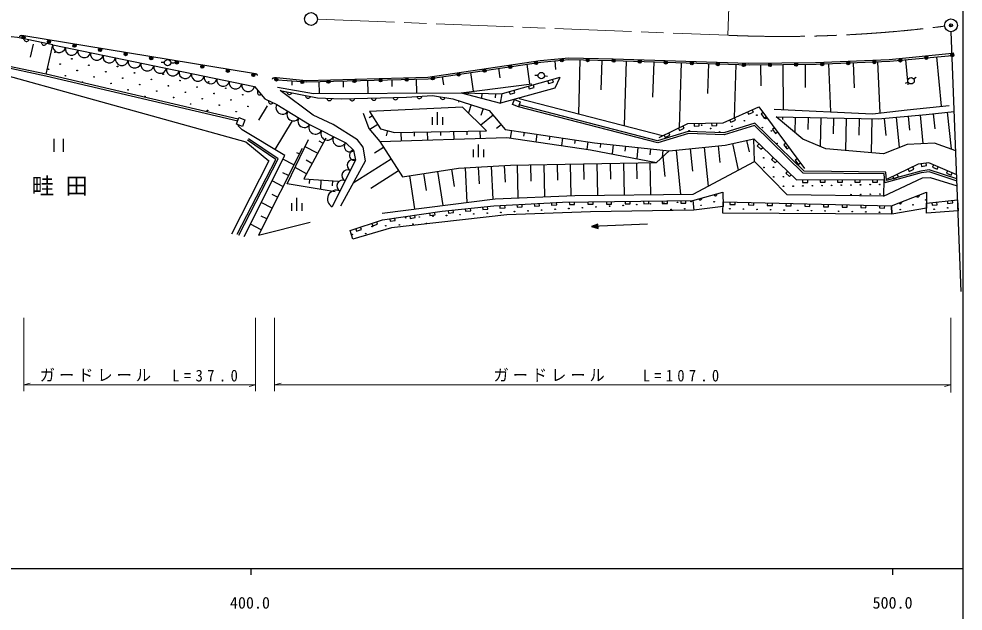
# Model space of a CAD drawing. Units: millimetres, scale not verified. Extents: x 40000 to 680000, y 20000 to 380000.
# Drawn here: x 431830 to 579000, y 198357 to 290679 of the extents above; entities that cross this region are included whole.
import ezdxf
from ezdxf.enums import TextEntityAlignment as Align

# ---------------------------------------------------------------- set-up
doc = ezdxf.new("R2010")
doc.units = ezdxf.units.MM
doc.header["$LTSCALE"] = 1000
doc.header["$PDMODE"] = 32
doc.header["$PDSIZE"] = 500
doc.linetypes.add('CHAIN', pattern=[18.5, 12, -1.5, 3.5, -1.5])
for name, color, linetype, lineweight in [('M-BGD', 7, 'Continuous', 25), ('M-BMK', 2, 'CHAIN', 13), ('M-BMK-SRVR', 3, 'Continuous', 25), ('M-STR-HTXT', 7, 'Continuous', 13), ('M-TTL-BAND', 7, 'Continuous', 25)]:
    doc.layers.add(name, color=color, linetype=linetype, lineweight=lineweight)
doc.layers.add('M-BMK-HTXT', color=7, linetype='Continuous')
doc.layers.add('M-OTRS', color=6, linetype='Continuous')
doc.styles.add('ＭＳ ゴシック', font='')
doc.styles.get('ＭＳ ゴシック').set_extended_font_data('MS Gothic')

msp = doc.modelspace()

# ---------------------------------------------------------------- linework, layer by layer
at = {"layer": 'M-BGD'}
for p, q in [((432589, 288044), (432293, 288093)), ((468417, 282179), (432589, 288044)), ((434048, 286719), (433586, 284700)), ((436086, 282063), (437113, 286632)), ((437113, 286632), (468552, 280145)), ((513085, 284145), (495585, 281546)), ((517555, 284578), (513085, 284145)), ((515353, 284151), (515476, 282776)), ((524453, 284412), (517555, 284578)), ((519245, 284308), (519052, 275890)), ((522664, 284230), (522558, 279619)), ((545519, 283712), (524453, 284412)), ((526507, 284123), (526191, 274040)), ((567485, 284278), (555987, 283845)), ((577277, 285282), (567485, 284278)), ((570009, 284299), (570371, 280422)), ((574862, 284752), (575581, 277059)), ((577576, 285312), (577277, 285282)), ((454511, 283870), (454012, 283884)), ((455510, 283830), (456010, 283804)), ((506592, 282980), (506815, 281474)), ((510977, 283630), (511436, 280529)), ((530774, 283990), (530601, 278466)), ((535041, 283856), (534723, 273711)), ((539308, 283722), (539163, 279067)), ((543576, 283588), (543314, 275241)), ((555987, 283845), (545519, 283712)), ((547440, 283535), (547465, 280232)), ((550902, 283561), (550956, 276531)), ((554364, 283587), (554392, 279980)), ((558010, 283679), (558317, 276196)), ((561839, 283836), (562000, 279929)), ((565668, 283994), (565996, 276021)), ((468713, 282130), (468417, 282179)), ((471986, 281479), (471687, 281507)), ((476618, 281046), (471986, 281479)), ((495585, 281546), (476618, 281046)), ((486154, 281102), (486208, 279084)), ((489945, 281204), (489973, 280155)), ((493736, 281307), (493795, 279126)), ((497823, 281682), (498011, 280416)), ((502208, 282331), (502641, 279404)), ((516134, 281516), (507162, 278996)), ((512750, 281837), (512250, 281837)), ((513748, 281793), (514247, 281749)), ((571292, 281320), (571699, 281611)), ((474395, 281004), (474349, 280336)), ((478572, 280897), (478622, 279042)), ((482363, 281000), (482389, 280031)), ((570432, 280817), (569980, 280605)), ((500769, 279165), (506910, 277534)), ((500769, 279165), (507162, 278996)), ((501834, 279137), (501831, 279010)), ((503965, 279080), (503945, 278321)), ((506096, 279024), (506079, 278392)), ((509783, 278290), (532162, 272494)), ((470511, 277141), (469162, 274908)), ((472037, 277337), (477121, 274238)), ((500425, 277903), (500361, 277699)), ((502298, 277309), (501887, 276011)), ((504171, 276715), (503815, 275593)), ((486922, 275579), (486408, 275260)), ((496236, 275342), (496236, 274142)), ((497036, 276142), (497036, 274142)), ((497836, 275342), (497836, 274142)), ((505730, 275668), (503839, 274098)), ((550855, 275380), (550847, 274983)), ((552843, 275340), (552795, 272955)), ((554832, 275299), (554794, 273459)), ((556820, 275259), (556729, 270797)), ((558808, 275218), (558758, 272773)), ((568569, 275340), (569013, 270616)), ((570437, 275516), (570643, 273332)), ((572306, 275692), (572725, 271236)), ((574336, 275892), (574576, 273557)), ((576527, 276118), (577116, 270397)), ((474401, 274792), (471703, 270324)), ((477121, 274238), (482785, 271382)), ((487764, 274222), (486511, 273445)), ((506976, 274167), (506255, 273568)), ((560796, 275178), (560694, 270152)), ((562784, 275137), (562732, 272556)), ((564772, 275097), (564665, 269799)), ((566701, 275165), (566949, 272522)), ((489271, 273256), (489051, 272426)), ((491382, 272989), (491407, 271674)), ((493432, 273029), (493444, 272383)), ((495482, 273069), (495506, 271801)), ((497532, 273109), (497544, 272486)), ((499582, 273148), (499606, 271927)), ((501632, 273188), (501643, 272589)), ((503682, 273228), (503705, 272053)), ((508594, 273270), (508422, 272101)), ((510583, 272978), (510497, 272395)), ((512572, 272686), (512401, 271521)), ((514561, 272394), (514476, 271813)), ((437254, 271960), (437254, 269960)), ((438774, 269960), (438774, 271960)), ((479227, 271311), (478620, 271638)), ((482785, 271382), (483995, 270220)), ((503437, 271098), (503437, 269098)), ((516551, 272102), (516380, 270941)), ((518540, 271810), (518455, 271231)), ((520529, 271518), (520360, 270361)), ((522495, 271265), (522425, 270635)), ((524436, 271053), (524280, 269633)), ((526377, 270840), (526290, 270051)), ((540827, 270877), (541091, 268293)), ((543033, 271239), (543964, 267102)), ((545256, 271739), (545653, 269978)), ((475961, 270458), (469182, 256976)), ((475538, 269616), (475165, 269803)), ((478370, 269720), (476447, 270757)), ((483995, 270220), (484286, 268671)), ((488685, 270655), (487251, 269741)), ((502637, 270298), (502637, 269098)), ((504237, 270298), (504237, 269098)), ((528318, 270627), (528127, 268892)), ((530259, 270414), (530155, 269468)), ((532200, 270201), (532078, 269087)), ((534264, 270206), (534967, 263325)), ((536452, 270430), (536807, 266951)), ((538640, 270653), (539259, 264591)), ((474690, 267930), (472972, 268794)), ((477513, 268130), (476587, 268629)), ((484286, 268671), (481865, 263830)), ((489854, 268821), (483950, 265058)), ((509505, 267879), (509603, 262774)), ((511573, 267918), (511622, 265390)), ((513641, 267958), (513738, 262951)), ((515709, 267998), (515757, 265519)), ((517777, 268038), (517872, 263129)), ((519845, 268078), (519893, 265624)), ((521913, 268118), (522008, 263191)), ((523982, 268157), (524029, 265685)), ((526050, 268197), (526145, 263234)), ((528118, 268237), (528166, 265746)), ((530186, 268277), (530282, 263277)), ((532195, 269196), (532511, 266134)), ((473843, 266245), (472986, 266676)), ((476656, 266540), (474873, 267501)), ((491023, 266987), (486687, 264223)), ((494889, 266573), (495292, 263948)), ((497077, 266908), (497891, 261598)), ((499265, 267244), (499676, 264558)), ((501373, 267467), (501670, 262071)), ((503401, 267579), (503546, 264952)), ((505429, 267691), (505711, 262577)), ((507457, 267803), (507598, 265248)), ((472995, 264560), (471285, 265420)), ((477123, 265688), (477081, 265039)), ((478913, 265574), (478819, 264099)), ((480703, 265459), (480650, 264634)), ((492701, 266238), (493497, 261047)), ((481865, 263830), (480655, 261361)), ((536851, 262355), (541574, 263650)), ((541574, 263650), (541612, 261441)), ((567839, 261555), (573319, 263650)), ((471300, 261189), (469598, 262046)), ((472148, 262875), (471295, 263304)), ((475116, 262757), (475116, 260757)), ((541599, 262165), (567839, 261555)), ((573319, 261936), (578147, 262471)), ((474316, 261957), (474316, 260757)), ((475916, 261957), (475916, 260757)), ((541612, 261441), (537041, 260870)), ((470453, 259504), (469604, 259931)), ((469606, 257819), (467911, 258671)), ((469182, 256976), (477218, 258965)), ((529783, 258671), (521093, 258298))]:
    msp.add_line(p, q, dxfattribs=at)
for points in [[(437113, 286632), (431610, 287794), (419701, 289004), (414085, 289295)], [(431956, 287894), (431963, 287934), (431992, 287990), (432030, 288034), (432087, 288076), (432141, 288097), (432214, 288106), (432293, 288093)], [(432595, 287586), (432606, 287486), (432636, 287397), (432698, 287303), (432767, 287239), (432854, 287188), (432979, 287161), (433080, 287173), (433168, 287203), (433263, 287265), (433326, 287334), (433377, 287421)], [(435346, 287005), (435357, 286905), (435388, 286816), (435449, 286722), (435518, 286658), (435605, 286607), (435730, 286581), (435831, 286592), (435919, 286622), (436014, 286684), (436077, 286753), (436128, 286840)], [(466006, 275021), (436086, 282063), (428804, 283582), (415761, 285416), (412277, 281330), (410578, 276531)], [(465938, 274729), (436021, 281770), (428753, 283287), (415882, 285096), (412541, 281177), (410861, 276431)], [(472113, 281161), (476677, 280846), (495631, 281358), (513169, 283954), (517536, 284348), (524373, 284190), (545709, 283521), (556095, 283600), (567583, 284072), (577289, 284979)], [(404957, 263153), (410034, 274061), (411471, 275158), (413320, 280704), (416479, 283863), (429036, 282091), (467179, 271537), (470800, 268532), (464945, 257130)], [(468713, 282130), (468792, 282118), (468840, 282100), (468895, 282060), (468929, 282024), (468952, 281980), (468972, 281916), (468974, 281865), (468969, 281835)], [(471365, 281286), (471369, 281326), (471395, 281384), (471429, 281431), (471483, 281476), (471536, 281501), (471608, 281515), (471687, 281507)], [(516134, 281516), (515378, 279853), (506910, 277534), (507162, 278996)], [(514253, 280988), (514361, 280603), (515132, 280819), (515023, 281204)], [(468552, 280145), (470149, 278208), (472037, 277337)], [(472152, 280059), (477773, 279037), (500769, 279165), (511756, 280570)], [(511263, 280148), (511371, 279763), (512141, 279979), (512033, 280364)], [(469096, 279485), (469042, 279399), (469011, 279311), (469000, 279199), (469014, 279106), (469050, 279012), (469132, 278913), (469218, 278860), (469306, 278828), (469418, 278818), (469510, 278832), (469605, 278868)], [(472533, 279533), (478360, 278352), (482093, 278200), (492224, 278466), (496289, 278733), (499489, 278200)], [(482017, 261517), (485864, 268564), (485483, 270696), (484607, 271839), (480798, 274239), (477675, 275648), (472533, 279533)], [(473598, 279317), (473610, 279217), (473641, 279129), (473704, 279034), (473773, 278971), (473860, 278921), (473986, 278896), (474086, 278908), (474174, 278939), (474269, 279002), (474331, 279070), (474382, 279158)], [(476512, 278727), (476524, 278626), (476555, 278538), (476617, 278444), (476686, 278381), (476774, 278331), (476900, 278305), (477000, 278317), (477088, 278349), (477182, 278411), (477245, 278480), (477296, 278568)], [(479827, 278292), (479855, 278195), (479900, 278113), (479976, 278030), (480054, 277979), (480149, 277943), (480277, 277938), (480374, 277966), (480456, 278010), (480539, 278087), (480590, 278165), (480626, 278260)], [(483382, 278234), (483416, 278138), (483466, 278060), (483548, 277982), (483630, 277936), (483726, 277907), (483854, 277910), (483949, 277944), (484028, 277994), (484106, 278077), (484152, 278158), (484181, 278255)], [(486759, 278322), (486793, 278227), (486843, 278149), (486925, 278071), (487007, 278025), (487103, 277995), (487231, 277999), (487327, 278033), (487405, 278083), (487483, 278165), (487529, 278247), (487558, 278343)], [(490136, 278411), (490170, 278316), (490220, 278237), (490303, 278160), (490384, 278114), (490481, 278084), (490609, 278088), (490704, 278122), (490782, 278172), (490860, 278254), (490906, 278336), (490936, 278432)], [(493858, 278573), (493896, 278480), (493949, 278403), (494034, 278328), (494117, 278286), (494215, 278260), (494343, 278268), (494436, 278307), (494513, 278360), (494588, 278445), (494630, 278528), (494656, 278626)], [(497495, 278532), (497510, 278432), (497545, 278345), (497610, 278253), (497681, 278193), (497771, 278145), (497897, 278124), (497997, 278140), (498084, 278174), (498176, 278240), (498236, 278311), (498284, 278401)], [(499489, 278200), (505108, 276418), (507599, 273416), (521524, 271372), (533170, 270094)], [(508272, 279308), (508380, 278923), (509150, 279139), (509042, 279524)], [(470730, 277940), (470719, 277840), (470729, 277747), (470768, 277641), (470821, 277564), (470894, 277494), (471011, 277441), (471111, 277429), (471204, 277440), (471310, 277479), (471387, 277531), (471456, 277605)], [(504707, 273248), (500974, 276905), (486501, 276257)], [(577929, 265455), (573687, 266843), (572464, 266655), (566788, 265102), (566680, 266501), (554083, 266651), (546463, 274069), (541746, 272595), (536199, 272797), (531395, 271376), (509691, 276992)], [(578023, 265741), (573712, 267151), (572402, 266949), (567059, 265488), (566958, 266798), (554206, 266949), (546544, 274409), (541706, 272897), (536161, 273099), (531389, 271687), (509766, 277282)], [(531650, 272191), (536085, 274359), (541579, 274460), (547174, 276980), (554281, 267353)], [(549563, 276594), (564887, 275898), (570260, 276495), (576827, 277191)], [(485511, 275991), (486387, 273591), (488101, 271572), (507868, 272182), (520936, 270277), (531220, 268297)], [(486501, 276257), (488185, 273544), (490357, 272969), (504707, 273248)], [(542613, 274925), (542778, 274561), (543507, 274889), (543343, 275254)], [(545411, 276185), (545575, 275821), (546304, 276149), (546140, 276514)], [(547825, 276098), (547503, 275861), (547978, 275217), (548300, 275455)], [(549861, 275400), (565766, 275077), (573240, 275779), (577623, 276230)], [(577855, 270131), (574539, 271320), (570260, 271121), (566578, 269629), (557623, 270425), (554040, 271918), (549861, 275400)], [(466948, 256745), (473265, 269380), (466640, 273386), (465946, 274079)], [(534617, 273641), (534792, 273282), (535511, 273633), (535336, 273992)], [(537059, 274377), (537066, 273977), (537866, 273991), (537859, 274391)], [(539806, 274427), (539813, 274027), (540613, 274042), (540606, 274442)], [(532399, 272558), (532575, 272198), (533293, 272549), (533118, 272909)], [(549602, 273691), (549280, 273454), (549755, 272810), (550077, 273048)], [(465834, 257115), (471875, 268743), (467472, 271751)], [(466100, 256976), (472263, 268840), (467641, 271999)], [(481103, 263726), (473638, 264945), (476989, 271877)], [(479655, 272106), (476228, 265745), (481598, 265402)], [(488101, 271572), (491608, 266070), (500359, 267412), (508471, 267859), (531220, 268297), (533170, 270094), (541921, 270989), (546368, 271990)], [(546368, 271990), (553021, 265588), (566622, 265639)], [(566622, 265639), (566571, 263068), (551551, 263270), (546487, 268449), (546368, 271990)], [(547188, 271200), (546911, 270912), (547487, 270357), (547765, 270645)], [(551378, 271285), (551057, 271047), (551532, 270403), (551854, 270641)], [(488434, 260413), (506068, 262622), (518489, 263155), (536927, 263346), (546487, 268449)], [(549406, 269066), (549129, 268778), (549705, 268223), (549983, 268512)], [(553155, 268878), (552833, 268640), (553308, 267997), (553630, 268234)], [(578000, 266346), (573678, 268260), (572015, 268008), (567176, 265689)], [(572451, 268074), (572511, 267678), (573302, 267798), (573242, 268194)], [(574393, 267943), (574231, 267578), (574962, 267254), (575124, 267619)], [(551624, 266933), (551347, 266644), (551923, 266090), (552200, 266378)], [(568025, 266096), (568198, 265735), (568919, 266081), (568746, 266442)], [(570444, 267255), (570617, 266895), (571339, 267240), (571166, 267601)], [(576554, 266986), (576392, 266621), (577123, 266297), (577285, 266662)], [(553981, 265592), (553983, 265192), (554783, 265195), (554781, 265595)], [(556701, 265602), (556703, 265202), (557503, 265205), (557501, 265605)], [(559421, 265612), (559423, 265212), (560223, 265215), (560221, 265615)], [(562141, 265622), (562143, 265222), (562943, 265225), (562941, 265625)], [(564861, 265632), (564863, 265232), (565663, 265235), (565661, 265635)], [(566571, 263068), (572670, 265891), (573880, 265941), (578063, 264677)], [(573319, 263650), (573319, 261175), (567877, 260222), (567839, 261555)], [(483463, 257670), (488490, 259346), (497784, 260717), (505834, 261517), (516575, 262127), (536851, 262355)], [(536851, 262355), (537041, 260870), (520949, 260603), (507881, 260146), (489900, 258089), (483882, 256337), (483463, 257670)], [(514833, 262028), (514855, 261629), (515654, 261674), (515631, 262073)], [(517623, 262139), (517628, 261739), (518427, 261748), (518423, 262148)], [(520520, 262171), (520524, 261771), (521324, 261780), (521320, 262180)], [(523416, 262204), (523421, 261804), (524221, 261813), (524216, 262213)], [(526313, 262236), (526317, 261837), (527117, 261846), (527113, 262246)], [(529209, 262269), (529214, 261869), (530014, 261878), (530009, 262278)], [(532106, 262302), (532111, 261902), (532911, 261911), (532906, 262311)], [(535003, 262334), (535007, 261934), (535807, 261943), (535803, 262343)], [(537791, 262613), (537826, 262560), (537868, 262520), (537929, 262485), (537986, 262469), (538049, 262466), (538126, 262487), (538178, 262522), (538219, 262564), (538254, 262626), (538269, 262682), (538273, 262745)], [(540152, 263260), (540187, 263208), (540229, 263168), (540291, 263133), (540347, 263117), (540410, 263113), (540487, 263135), (540540, 263170), (540580, 263212), (540615, 263273), (540631, 263329), (540634, 263393)], [(567839, 261555), (567877, 260222), (541558, 260375), (541599, 262165)], [(542657, 262140), (542648, 261740), (543448, 261722), (543457, 262122)], [(545573, 262073), (545564, 261673), (546363, 261654), (546373, 262054)], [(548488, 262005), (548479, 261605), (549279, 261586), (549288, 261986)], [(568975, 261990), (569015, 261941), (569061, 261905), (569126, 261876), (569183, 261866), (569246, 261869), (569321, 261897), (569370, 261937), (569406, 261983), (569435, 262048), (569445, 262105), (569442, 262168)], [(571715, 263037), (571755, 262988), (571801, 262952), (571866, 262924), (571923, 262913), (571986, 262916), (572061, 262945), (572110, 262985), (572146, 263031), (572175, 263095), (572185, 263153), (572182, 263216)], [(578147, 262471), (578213, 260759), (573319, 260413), (573319, 261936)], [(574128, 262026), (574172, 261628), (574967, 261716), (574923, 262114)], [(576543, 262293), (576587, 261895), (577382, 261983), (577338, 262381)], [(495839, 260431), (495898, 260035), (496689, 260152), (496631, 260547)], [(498727, 260811), (498767, 260413), (499563, 260492), (499523, 260890)], [(501411, 261078), (501450, 260680), (502246, 260759), (502207, 261157)], [(504094, 261344), (504134, 260946), (504930, 261026), (504890, 261424)], [(506777, 261571), (506800, 261171), (507599, 261217), (507576, 261616)], [(509462, 261723), (509485, 261324), (510284, 261369), (510261, 261769)], [(512148, 261876), (512170, 261476), (512969, 261522), (512946, 261921)], [(551404, 261937), (551394, 261537), (552194, 261519), (552204, 261919)], [(554319, 261869), (554310, 261470), (555110, 261451), (555119, 261851)], [(557235, 261802), (557225, 261402), (558025, 261383), (558035, 261783)], [(560150, 261734), (560141, 261334), (560941, 261316), (560950, 261715)], [(563066, 261666), (563056, 261266), (563856, 261248), (563866, 261648)], [(565981, 261599), (565972, 261199), (566772, 261180), (566781, 261580)], [(486854, 258801), (486981, 258421), (487739, 258674), (487613, 259054)], [(489644, 259516), (489702, 259121), (490493, 259238), (490435, 259633)], [(492741, 259974), (492800, 259578), (493591, 259695), (493533, 260090)], [(484340, 257963), (484467, 257583), (485226, 257836), (485099, 258216)]]:
    msp.add_lwpolyline(points, dxfattribs=at)
for points in [[(509984, 277736), (509691, 276992), (508775, 277353), (509068, 278097)], [(465727, 274287), (466114, 275303), (467062, 274942), (466675, 273926)], [(521093, 258298), (522106, 258021), (522078, 258661)], [(521213, 258303), (522063, 258079), (522041, 258599)], [(521333, 258308), (522021, 258138), (522004, 258537)], [(521453, 258314), (521978, 258196), (521966, 258476)], [(521573, 258319), (521936, 258254), (521929, 258414)], [(521732, 258326), (521893, 258312), (521891, 258352)]]:
    msp.add_lwpolyline(points, close=True, dxfattribs=at)
for centre, radius in [((432548, 287797), 250), ((432548, 287797), 150), ((432548, 287797), 50), ((436529, 287146), 250), ((436529, 287146), 150), ((436529, 287146), 50), ((437449, 285467), 50), ((440510, 286494), 250), ((440510, 286494), 150), ((440510, 286494), 50), ((444491, 285842), 250), ((444491, 285842), 150), ((444491, 285842), 50), ((440092, 284460), 50), ((448472, 285191), 250), ((448472, 285191), 150), ((448472, 285191), 50), ((452453, 284539), 250), ((452453, 284539), 150), ((452453, 284539), 50), ((455011, 283856), 500), ((456434, 283887), 250), ((512429, 283795), 250), ((516455, 284221), 250), ((516455, 284221), 150), ((516455, 284221), 50), ((520480, 284258), 250), ((520480, 284258), 150), ((520480, 284258), 50), ((524538, 284159), 250), ((524538, 284159), 150), ((524538, 284159), 50), ((528598, 284024), 250), ((528598, 284024), 150), ((528598, 284024), 50), ((532657, 283889), 250), ((532657, 283889), 150), ((565154, 283940), 250), ((565154, 283940), 150), ((569222, 284205), 250), ((569222, 284205), 150), ((569222, 284205), 50), ((573262, 284619), 250), ((573262, 284619), 150), ((573262, 284619), 50), ((577303, 285033), 250), ((577303, 285033), 150), ((577303, 285033), 50), ((436442, 282824), 50), ((438267, 283642), 50), ((440910, 282635), 50), ((442735, 283453), 50), ((447203, 283264), 50), ((456434, 283887), 150), ((456434, 283887), 50), ((460415, 283236), 250), ((460415, 283236), 150), ((460415, 283236), 50), ((464396, 282584), 250), ((464396, 282584), 150), ((464396, 282584), 50), ((504394, 282601), 250), ((504394, 282601), 150), ((504394, 282601), 50), ((508411, 283198), 250), ((508411, 283198), 150), ((508411, 283198), 50), ((512429, 283795), 150), ((512429, 283795), 50), ((532657, 283889), 50), ((536717, 283754), 250), ((536717, 283754), 150), ((536717, 283754), 50), ((540776, 283619), 250), ((540776, 283619), 150), ((540776, 283619), 50), ((544836, 283484), 250), ((544836, 283484), 150), ((544836, 283484), 50), ((548908, 283505), 250), ((548908, 283505), 150), ((548908, 283505), 50), ((552970, 283557), 250), ((552970, 283557), 150), ((552970, 283557), 50), ((557037, 283635), 250), ((557037, 283635), 150), ((557037, 283635), 50), ((561096, 283787), 250), ((561096, 283787), 150), ((561096, 283787), 50), ((565154, 283940), 50), ((439085, 281817), 50), ((443553, 281628), 50), ((445378, 282446), 50), ((448021, 281439), 50), ((449846, 282257), 50), ((452490, 281251), 50), ((454315, 282069), 50), ((456958, 281062), 50), ((468377, 281932), 250), ((468377, 281932), 150), ((468377, 281932), 50), ((471963, 281230), 250), ((471963, 281230), 150), ((471963, 281230), 50), ((476007, 280852), 250), ((480095, 280887), 250), ((484155, 280994), 250), ((484155, 280994), 150), ((488215, 281101), 250), ((488215, 281101), 150), ((488215, 281101), 50), ((492276, 281208), 250), ((492276, 281208), 150), ((492276, 281208), 50), ((496358, 281408), 250), ((496358, 281408), 150), ((496358, 281408), 50), ((500376, 282005), 250), ((500376, 282005), 150), ((500376, 282005), 50), ((513250, 281837), 500), ((570885, 281030), 500), ((441728, 280810), 50), ((446196, 280621), 50), ((448839, 279614), 50), ((450665, 280432), 50), ((455133, 280244), 50), ((459601, 280055), 50), ((461426, 280873), 50), ((464069, 279866), 50), ((476007, 280852), 150), ((476007, 280852), 50), ((480095, 280887), 150), ((480095, 280887), 50), ((484155, 280994), 50), ((451483, 278607), 50), ((453308, 279426), 50), ((455951, 278419), 50), ((457776, 279237), 50), ((460419, 278230), 50), ((462244, 279048), 50), ((466712, 278859), 50), ((458594, 277412), 50), ((463062, 277223), 50), ((464887, 278041), 50), ((467530, 277034), 50), ((461237, 276405), 50), ((465705, 276216), 50), ((546850, 275671), 50), ((538242, 274120), 50), ((542982, 273928), 50), ((544916, 274799), 50), ((547721, 273736), 50), ((548253, 275139), 50), ((536308, 273248), 50), ((539645, 273588), 50), ((541048, 273057), 50), ((549124, 273205), 50), ((549995, 271271), 50), ((551398, 270739), 50), ((547925, 269019), 50), ((547954, 267520), 50), ((549454, 267548), 50), ((549483, 266049), 50), ((550983, 266078), 50), ((566009, 264867), 50), ((551012, 264578), 50), ((552511, 264607), 50), ((554011, 264636), 50), ((555511, 264665), 50), ((557010, 264694), 50), ((558510, 264723), 50), ((560010, 264752), 50), ((561510, 264781), 50), ((563009, 264810), 50), ((564509, 264839), 50), ((532368, 261960), 50), ((534486, 262081), 50), ((536604, 262201), 50), ((540200, 262174), 50), ((561539, 263281), 50), ((563038, 263310), 50), ((564538, 263339), 50), ((566038, 263368), 50), ((573171, 262458), 50), ((506953, 260518), 50), ((509071, 260639), 50), ((511189, 260759), 50), ((513307, 260879), 50), ((515425, 260999), 50), ((517543, 261119), 50), ((519660, 261239), 50), ((521778, 261360), 50), ((523896, 261480), 50), ((526014, 261600), 50), ((528132, 261720), 50), ((530250, 261840), 50), ((533487, 260962), 50), ((535605, 261082), 50), ((538154, 261613), 50), ((542635, 261080), 50), ((544756, 261031), 50), ((546877, 260981), 50), ((548997, 260932), 50), ((551118, 260883), 50), ((553239, 260834), 50), ((555360, 260784), 50), ((557480, 260735), 50), ((559601, 260686), 50), ((561722, 260637), 50), ((563843, 260587), 50), ((565963, 260538), 50), ((569208, 260943), 50), ((571190, 261701), 50), ((574489, 260999), 50), ((576598, 261232), 50), ((492128, 259677), 50), ((494246, 259797), 50), ((496363, 259918), 50), ((498481, 260038), 50), ((500599, 260158), 50), ((502717, 260278), 50), ((504835, 260398), 50), ((486893, 258318), 50), ((489011, 258438), 50), ((491129, 258558), 50), ((493247, 258678), 50), ((495365, 258799), 50), ((483776, 257079), 50), ((485894, 257199), 50)]:
    msp.add_circle(centre, radius, dxfattribs=at)
for centre, radius, start, end in [((438092, 286430), 1000, 168.34087, 348.34087), ((440051, 286026), 1000, 168.34087, 348.34087), ((442009, 285622), 1000, 168.34087, 348.34087), ((443968, 285217), 1000, 168.34087, 348.34087), ((445927, 284813), 1000, 168.34087, 348.34087), ((447886, 284409), 1000, 168.34087, 348.34087), ((449844, 284005), 1000, 168.34087, 348.34087), ((451852, 283591), 1050, 168.34087, 348.34087), ((453860, 283176), 1000, 168.34087, 348.34087), ((455819, 282772), 1000, 168.34087, 348.34087), ((457777, 282368), 1000, 168.34087, 348.34087), ((459736, 281964), 1000, 168.34087, 348.34087), ((461695, 281560), 1000, 168.34087, 348.34087), ((463654, 281155), 1000, 168.34087, 348.34087), ((465612, 280751), 1000, 168.34087, 348.34087), ((467571, 280347), 1000, 168.34087, 348.34087), ((472891, 276816), 1000, 148.6367, 328.6367), ((474599, 275775), 1000, 148.6367, 328.6367), ((476307, 274735), 1000, 148.6367, 328.6367), ((478058, 273766), 1050, 153.2394, 333.2394), ((479933, 272820), 1050, 153.2394, 333.2394), ((481808, 271875), 1050, 153.2394, 333.2394), ((483398, 270793), 850, 136.16914, 316.16914), ((484143, 269434), 800, 100.61966, 280.61966), ((483883, 267866), 900, 63.43495, 243.43495), ((483078, 266256), 900, 63.43495, 243.43495), ((482273, 264646), 900, 63.43495, 243.43495), ((481271, 262618), 1350, 63.88609, 243.88609)]:
    msp.add_arc(centre, radius, start, end, dxfattribs=at)
at = {"layer": 'M-BMK'}
msp.add_line((478368, 290633), (542318, 288121), dxfattribs=at)
msp.add_arc((550833, 487939), 200000, 267.55997, 277.26303, dxfattribs=at)
at = {"layer": 'M-BMK-SRVR'}
msp.add_line((578693, 248160), (577148, 288674), dxfattribs=at)
for centre in [(477369, 290672), (577110, 289673)]:
    msp.add_circle(centre, 1000, dxfattribs=at)
at = {"layer": 'M-OTRS'}
msp.add_point((577110, 289673), dxfattribs=at)
at = {"layer": 'M-STR-HTXT'}
for p, q in [((542318, 288121), (543496, 318098)), ((432589, 244076), (432589, 232630)), ((468713, 232630), (468713, 244076)), ((471687, 244076), (471687, 232630)), ((577110, 244076), (577110, 232441)), ((432589, 233630), (433589, 233910)), ((432589, 233630), (468713, 233630)), ((468713, 233630), (467713, 233350)), ((471687, 233630), (472687, 233910)), ((471687, 233630), (577110, 233630)), ((577110, 233630), (576110, 233350))]:
    msp.add_line(p, q, dxfattribs=at)
at = {"layer": 'M-TTL-BAND'}
for p, q in [((579000, 20000), (579000, 370000)), ((40000, 205000), (579000, 205000)), ((468000, 205000), (468000, 204000)), ((568000, 205000), (568000, 204000))]:
    msp.add_line(p, q, dxfattribs=at)

# ---------------------------------------------------------------- texts
at = {"layer": 'M-BMK-HTXT', "insert": (433829, 263115), "char_height": 2566, "attachment_point": 7, "style": 'ＭＳ ゴシック'}
msp.add_mtext('\\T1.5;畦田', dxfattribs=at)
at = {"layer": 'M-STR-HTXT', "char_height": 1833, "attachment_point": 7, "style": 'ＭＳ ゴシック'}
for s, insert in [('\\T1.26;\\W0.95;ガードレール', (435083, 234130)), ('\\T1.62;\\W0.9;L=37.0', (455740, 234130)), ('\\T1.26;\\W0.95;ガードレール', (505803, 234130)), ('\\T1.6;\\W0.9;L=107.0', (529073, 234130))]:
    msp.add_mtext(s, dxfattribs=dict(at, insert=insert))
at = {"layer": 'M-TTL-BAND', "style": 'ＭＳ ゴシック'}
for s, p in [('400.0', (467844, 198195)), ('500.0', (568000, 198195))]:
    msp.add_text(s, height=1833, dxfattribs=at).set_placement(p, align=Align.BOTTOM_CENTER)

doc.saveas('drawing.dxf')
